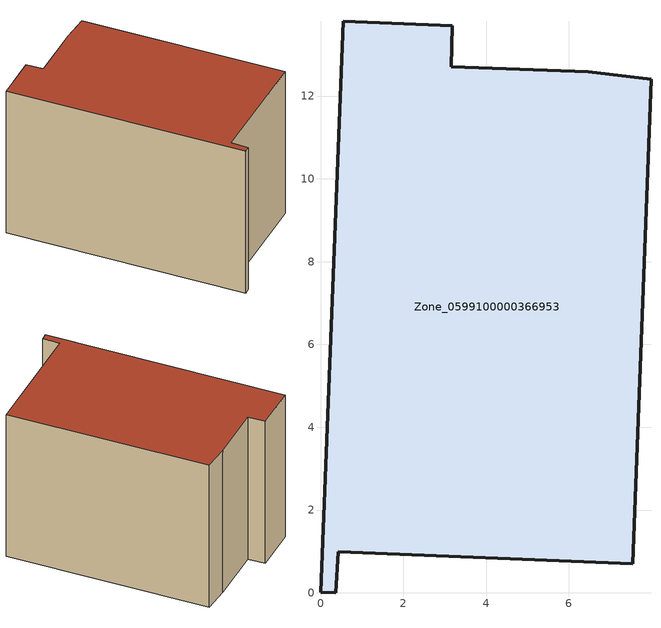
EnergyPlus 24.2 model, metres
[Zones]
Zone_0599100000366953
 floor ground (C_G): 0,0.01 0.56,13.81 3.18,13.7 3.16,12.71 6.47,12.59 7.98,12.41 7.55,0.71 0.43,0.99 0.37,0 z0
 wall outside (C_F): 0.56,13.81 0,0.01 0.37,0 0.43,0.99 7.55,0.71 7.98,12.41 6.47,12.59 3.16,12.71 3.18,13.7 0.56,13.81 z0:9.19
 roof outside (C_R): 7.98,12.41 6.47,12.59 3.16,12.71 3.18,13.7 0.56,13.81 0,0.01 0.37,0 0.43,0.99 7.55,0.71 z9.19
[BUILDING]
Pand.0599100000366953: North Axis=0; Terrain=City; Loads Convergence Tolerance Value=0.04; Temperature Convergence Tolerance Value=0.4; Solar Distribution=FullExterior; Maximum Number of Warmup Days=25; Minimum Number of Warmup Days=1
[Site:Location]
Rotterdam.The.Hague.AP_ZH_NLD Design_Conditions: Latitude=51.96; Longitude=4.45; Time Zone=1; Elevation=-4.5
[SITE:GROUNDTEMPERATURE:BUILDINGSURFACE]
18, 18, 18, 18, 18, 18, 18, 18, 18, 18, 18, 18
[MATERIAL] Thermal Absorptance=0.9; Solar Absorptance=0.7; Visible Absorptance=0.7
Name | Roughness | Thickness | Conductivity | Density | Specific Heat
G.TI.1992-2005 | MediumSmooth | 0.15 | 0.06 | 540 | 1210
F.TI.1992-2005 | Rough | 0.3 | 0.12 | 1920 | 840
R.TI.1992-2005 | MediumRough | 0.2 | 0.08 | 1500 | 1000
[CONSTRUCTION]
C_G: G.TI.1992-2005
C_F: F.TI.1992-2005
C_R: R.TI.1992-2005
[ZONE]
Zone_0599100000366953: Type=1; Multiplier=1; Ceiling Height=Autocalculate; Volume=Autocalculate; Floor Area=autocalculate; Part of Total Floor Area=Yes
[ZONEINFILTRATION:DESIGNFLOWRATE]
Infil_Zone_0599100000366953: Zone or ZoneList or Space or SpaceList=Zone_0599100000366953; Schedule=AlwaysOn; Design Flow Rate Calculation Method=Flow/Area; Flow Rate per Floor Area=0.0015; Constant Term Coefficient=1; Temperature Term Coefficient=0; Velocity Term Coefficient=0; Velocity Squared Term Coefficient=0
[HVACTEMPLATE:ZONE:IDEALLOADSAIRSYSTEM]
Zone_0599100000366953: Maximum Heating Supply Air Temperature=50; Minimum Cooling Supply Air Temperature=13; Maximum Heating Supply Air Humidity Ratio=0.0156; Minimum Cooling Supply Air Humidity Ratio=0.0077; Heating Limit=NoLimit; Cooling Limit=NoLimit; Dehumidification Control Type=ConstantSensibleHeatRatio; Cooling Sensible Heat Ratio=0.7; Dehumidification Setpoint=60; Humidification Control Type=None; Humidification Setpoint=30; Outdoor Air Method=None; Outdoor Air Flow Rate per Person=0.00944; Outdoor Air Flow Rate per Zone Floor Area=0; Outdoor Air Flow Rate per Zone=0; Demand Controlled Ventilation Type=None; Outdoor Air Economizer Type=NoEconomizer; Heat Recovery Type=None; Sensible Heat Recovery Effectiveness=0.7; Latent Heat Recovery Effectiveness=0.65
[ZONECONTROL:THERMOSTAT]
ThermostatControl_Zone_0599100000366953: Zone or ZoneList=Zone_0599100000366953; Control Type Schedule=DualSetpointControlType; Control 1=Thermostat_Zone_0599100000366953; Temperature Difference Between Cutout And Setpoint=0
[THERMOSTATSETPOINT:DUALSETPOINT]
Thermostat_Zone_0599100000366953: Heating Setpoint Temperature Schedule=HeatingSetpoint_Zone_0599100000366953; Cooling Setpoint Temperature Schedule=CoolingSetpoint_Zone_0599100000366953
[SCHEDULE:COMPACT]
HeatingSetpoint_Zone_0599100000366953: Through: 12/31, For: AllDays, Until: 24:00, 21
CoolingSetpoint_Zone_0599100000366953: Through: 12/31, For: AllDays, Until: 24:00, 24
DualSetpointControlType: Through: 12/31, For: AllDays, Until: 24:00, 4
AlwaysOn: Through: 12/31, For: AllDays, Until: 24:00, 1
